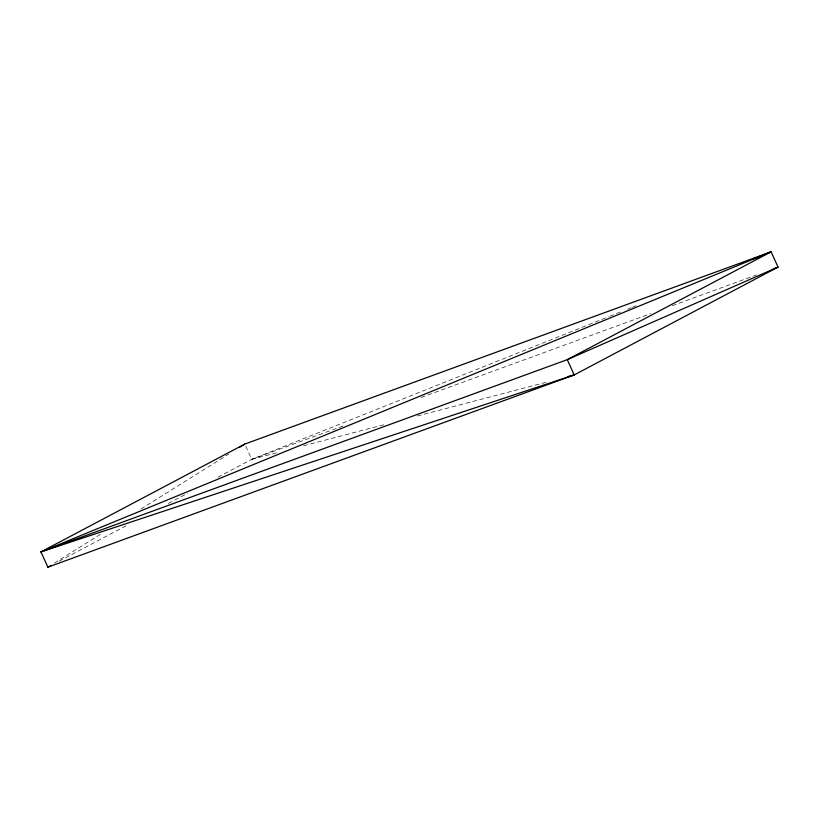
<?xml version="1.0" encoding="UTF-8"?>
<svg xmlns="http://www.w3.org/2000/svg" width="819" height="819" viewBox="0 0 819 819"><rect width="100%" height="100%" fill="white"/><g stroke="black" fill="none" stroke-linecap="round" stroke-linejoin="round"><path stroke-width="0.61" stroke-dasharray="4.09 3.07" d="M54.371 563.124L101.976 533.353M140.929 509.008L228.562 454.217M59.142 561.22L126.72 525.47M168.386 503.429L187.531 493.304M217.936 477.221L251.72 459.346L608.66 316.728M609.848 316.257L621.703 311.517M627.63 309.152L631.193 307.729M632.37 307.258L635.933 305.835M245.782 446.253L251.72 459.346L344.246 425.542M421.161 397.45L650.675 313.616M672.307 305.712L756.418 274.989M251.72 459.346L278.91 452.231M303.614 445.761L385.165 424.416M417.291 416.001L547.031 382.043"/><path stroke-width="1.23" d="M239.383 447.461L244.789 444.072L771.119 251.822L778.05 267.086L574.211 374.928L47.881 567.178L40.95 551.914L244.789 444.072M47.881 567.178L51.259 565.386M771.119 251.822L567.28 359.654L40.95 551.914L771.119 251.822L752.139 259.408M773.238 268.847L778.05 267.086L567.28 359.654L574.211 374.928L40.95 551.914M568.028 376.545L574.211 374.928"/></g></svg>
